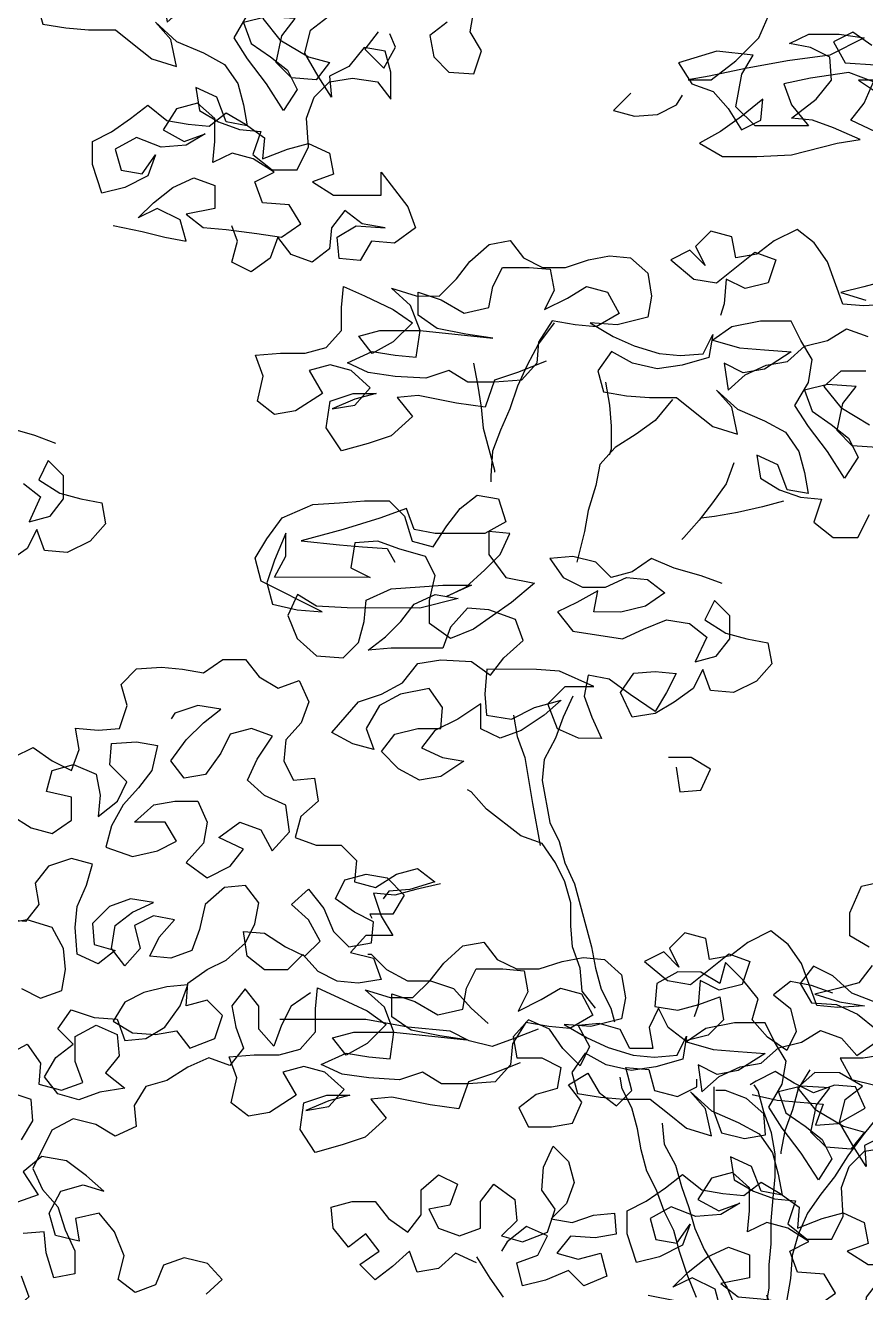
# Model space of a CAD drawing. Header units: inches. Extents: x 350994 to 353538, y 1581369 to 1583842.
# Drawn here: x 351494.836 to 351495.551, y 1583582.158 to 1583583.236 of the extents above; entities that cross this region are included whole.
import ezdxf

# ---------------------------------------------------------------- set-up
doc = ezdxf.new("R2010")
doc.units = ezdxf.units.IN
doc.header["$MEASUREMENT"] = 0
doc.linetypes.add('1', pattern=[0])
doc.layers.add('FOREST', color=96, linetype='Continuous')
doc.layers.add('TREE', color=81, linetype='1')

# ---------------------------------------------------------------- blocks, each defined once
blk = doc.blocks.new('TREE_4')
at = {"color": 94}
for points in [[(-953.5, 7397.9), (-979.6, 7377.7), (-973.8, 7345.9), (-950.7, 7322.7), (-913.1, 7319.8), (-901.5, 7354.5), (-918.8, 7383.4), (-913, 7415.2)], [(-1651.4, 7441.4), (-1694.8, 7424.1), (-1729.5, 7412.6), (-1744, 7372.1), (-1787.4, 7377.9), (-1845.2, 7389.6), (-1877, 7386.7), (-1853.9, 7357.8), (-1885.7, 7328.9), (-1920.4, 7317.3), (-1960.9, 7305.8), (-1984, 7340.5), (-1978.2, 7381), (-1943.5, 7392.5), (-1908.8, 7392.5), (-1940.6, 7383.9), (-1975.3, 7369.4), (-1940.6, 7375.2), (-1917.5, 7401.2), (-1946.4, 7427.2), (-1978.2, 7435.9), (-2010, 7427.3), (-1989.8, 7392.6), (-2030.3, 7366.6), (-2062.1, 7360.8), (-2088.1, 7381.1), (-2079.4, 7418.7), (-2090.9, 7450.5), (-2053.3, 7453.4), (-2015.7, 7453.3), (-1983.9, 7462), (-1960.8, 7488), (-1960.7, 7522.7), (-1957.8, 7554.5), (-1926, 7540), (-1882.7, 7519.7), (-1853.8, 7499.4), (-1882.7, 7470.5), (-1914.5, 7453.2), (-1934.7, 7479.3), (-1902.9, 7487.9), (-1842.2, 7487.9), (-1732.4, 7476.2), (-1772.8, 7482), (-1816.2, 7490.7), (-1845.1, 7511), (-1845.1, 7545.7), (-1810.4, 7534.1), (-1775.7, 7513.8), (-1738.1, 7522.5), (-1732.3, 7554.3), (-1717.8, 7583.2), (-1677.3, 7583.1), (-1645.5, 7580.2), (-1639.8, 7548.4), (-1654.3, 7519.5), (-1619.5, 7536.8), (-1590.6, 7554.1), (-1558.8, 7545.4), (-1541.5, 7513.6), (-1576.2, 7493.4), (-1608, 7496.3), (-1642.7, 7502.1), (-1663, 7470.3), (-1665.9, 7438.5), (-1689, 7412.5), (-1729.5, 7409.7), (-1770, 7409.7), (-1798.9, 7427.1), (-1833.6, 7415.6), (-1879.9, 7418.5), (-1920.3, 7424.3), (-1952.1, 7438.8), (-1914.5, 7456.1), (-1879.8, 7450.3), (-1848, 7447.4), (-1842.2, 7487.9), (-1856.6, 7525.5), (-1885.5, 7551.5), (-1848, 7539.9), (-1813.3, 7539.9), (-1787.2, 7565.9), (-1766.9, 7591.9), (-1738, 7617.9), (-1706.2, 7623.6), (-1686, 7597.6), (-1657.1, 7583.1), (-1622.4, 7583.1), (-1587.7, 7594.6), (-1555.9, 7600.4), (-1524.1, 7597.4), (-1498.1, 7574.3), (-1492.3, 7539.6), (-1498.1, 7507.8), (-1544.4, 7496.3), (-1584.9, 7499.2), (-1550.2, 7478.9), (-1518.4, 7464.4), (-1480.8, 7452.8), (-1449, 7449.9), (-1414.3, 7452.8), (-1399.9, 7481.7), (-1405.7, 7447), (-1446.2, 7435.5), (-1483.8, 7429.7), (-1521.3, 7438.4), (-1553.1, 7455.8), (-1573.4, 7426.9), (-1564.7, 7395.1), (-1530, 7389.3), (-1495.4, 7386.3), (-1454.9, 7386.3), (-1428.9, 7366), (-1400, 7342.9), (-1362.4, 7331.3), (-1371, 7371.8), (-1394.1, 7397.8), (-1362.4, 7368.9), (-1321.9, 7351.5), (-1290.1, 7334.1), (-1269.9, 7305.2), (-1261.3, 7273.4), (-1255.5, 7241.6), (-1287.3, 7247.4), (-1301.7, 7285), (-1333.5, 7299.5), (-1327.8, 7264.8), (-1298.9, 7247.4), (-1267.1, 7235.8), (-1235.3, 7232.9), (-1246.9, 7198.2), (-1218, 7175), (-1180.4, 7175), (-1163, 7209.7), (-1165.9, 7253), (-1154.3, 7284.8), (-1131.1, 7307.9), (-1096.4, 7313.7), (-1058.8, 7307.9), (-1038.6, 7281.8), (-1038.6, 7322.3), (-1047.2, 7354.1), (-1079, 7359.9), (-1102.2, 7331.1), (-1131.1, 7316.6), (-1128.3, 7284.8), (-1148.5, 7316.6), (-1168.7, 7351.4), (-1160, 7386), (-1133.9, 7406.3), (-1168.6, 7426.5), (-1206.2, 7426.6), (-1232.2, 7403.5), (-1206.2, 7371.6), (-1162.9, 7345.6), (-1131.1, 7336.9), (-1151.4, 7310.9), (-1188.9, 7313.8), (-1212.1, 7336.9), (-1203.3, 7377.4), (-1183.1, 7403.4), (-1226.4, 7406.3), (-1261.1, 7397.7), (-1249.6, 7365.9), (-1220.7, 7345.6), (-1194.7, 7325.4), (-1180.3, 7296.4), (-1200.6, 7264.6), (-1226.5, 7305.1), (-1255.4, 7342.8), (-1275.6, 7374.6), (-1255.4, 7409.3), (-1249.5, 7443.9), (-1266.9, 7472.9), (-1281.3, 7501.8), (-1327.6, 7501.8), (-1370.9, 7493.2), (-1399.9, 7473), (-1359.4, 7461.4), (-1321.8, 7458.5), (-1281.3, 7455.5), (-1321.8, 7429.6), (-1353.6, 7423.8), (-1382.5, 7438.3), (-1376.8, 7397.8), (-1350.8, 7420.9), (-1318.9, 7435.3), (-1287.1, 7441.1), (-1261.1, 7464.2), (-1226.4, 7472.8), (-1197.5, 7490.2), (-1165.7, 7478.6), (-1142.6, 7452.5), (-1113.6, 7472.7)], [(-1119.3, 7588.4), (-1139.6, 7562.4), (-1171.4, 7553.7), (-1206.1, 7545.1), (-1168.5, 7533.5), (-1130.9, 7527.7), (-1171.4, 7524.8), (-1203.2, 7527.8), (-1226.3, 7591.4), (-1246.5, 7620.3), (-1272.5, 7640.6), (-1307.2, 7623.3), (-1333.2, 7603), (-1365.1, 7597.3), (-1370.8, 7629.1), (-1402.6, 7637.8), (-1425.8, 7614.7), (-1411.3, 7585.8), (-1434.4, 7608.9), (-1463.4, 7594.5), (-1428.7, 7565.5), (-1394, 7559.7), (-1336.1, 7605.9), (-1304.3, 7594.3), (-1315.9, 7559.7), (-1350.6, 7551), (-1379.5, 7565.5), (-1382.5, 7527.9), (-1388.3, 7510.6)], [(-311.7, 7362.6), (-340.6, 7382.9), (-369.5, 7368.4), (-352.2, 7336.6), (-305.9, 7333.7)], [(-294.4, 7310.5), (-332, 7310.6), (-297.3, 7287.4)], [(-306, 7232.5), (-343.6, 7249.9), (-323.3, 7275.9), (-308.9, 7307.7), (-346.4, 7322.2), (-404.3, 7313.5), (-444.7, 7304.9), (-433.2, 7273.1), (-407.2, 7241.3), (-488.2, 7241.3), (-517.1, 7270.3), (-508.3, 7319.4), (-491, 7348.3), (-545.9, 7354.1), (-603.7, 7336.8), (-583.5, 7305), (-551.7, 7293.4), (-528.6, 7267.4), (-508.4, 7235.6), (-479.5, 7250), (-476.6, 7281.8), (-508.4, 7255.8), (-540.2, 7232.7), (-572, 7215.4), (-537.4, 7195.1), (-485.3, 7195.1), (-433.3, 7197.9), (-363.9, 7215.2), (-329.2, 7220.9), (-369.6, 7238.3), (-401.4, 7249.9), (-433.2, 7252.8), (-395.6, 7281.7), (-372.5, 7310.6), (-375.3, 7345.3), (-404.2, 7359.8), (-436, 7365.6), (-407.1, 7380), (-360.8, 7380), (-323.2, 7374.2), (-375.3, 7348.2), (-438.9, 7339.6), (-502.5, 7328.1), (-557.5, 7316.6), (-589.3, 7310.8), (-554.6, 7310.8), (-517, 7339.7), (-482.3, 7374.3), (-464.9, 7414.8)], [(-1057.6, 7383.5), (-1077.9, 7357.5), (-1049, 7328.6), (-1031.6, 7360.4), (-1040.3, 7380.6)], [(-1458, 7090.7), (-1414.6, 7082), (-1379.9, 7073.3), (-1348.1, 7067.5), (-1356.8, 7099.3), (-1391.5, 7116.7), (-1420.4, 7102.3), (-1397.2, 7125.4), (-1368.3, 7148.5), (-1336.5, 7162.9), (-1304.7, 7151.3), (-1304.7, 7116.6), (-1348.1, 7108), (-1322.1, 7087.7), (-1287.4, 7084.8), (-1241.2, 7079), (-1203.6, 7073.2), (-1174.6, 7093.4), (-1192, 7122.3), (-1232.4, 7125.2), (-1244, 7157), (-1215, 7171.5), (-1246.8, 7191.7), (-1278.6, 7200.4), (-1307.6, 7186), (-1304.6, 7217.8), (-1304.6, 7252.5), (-1330.6, 7275.7), (-1362.4, 7267), (-1382.7, 7235.2), (-1350.9, 7217.9), (-1319.1, 7229.4), (-1348, 7212.1), (-1385.6, 7209.2), (-1423.2, 7223.7), (-1455, 7206.4), (-1446.3, 7174.6), (-1414.5, 7168.8), (-1394.3, 7197.7), (-1405.9, 7165.9), (-1440.6, 7148.5), (-1475.3, 7139.9), (-1489.7, 7183.3), (-1489.7, 7218), (-1460.7, 7232.4), (-1431.8, 7252.6), (-1405.8, 7272.8), (-1376.9, 7249.7), (-1345.1, 7243.9), (-1313.3, 7240.9), (-1287.2, 7261.2), (-1258.3, 7243.8), (-1229.5, 7223.5), (-1232.4, 7191.7), (-1194.8, 7206.1), (-1163, 7214.8), (-1131.2, 7200.3), (-1125.4, 7168.5), (-1157.2, 7157), (-1125.4, 7136.7), (-1053.2, 7136.6), (-1053.1, 7171.3), (-1012.7, 7119.2), (-1001.2, 7087.4), (-1033, 7064.3), (-1067.7, 7067.2), (-1085.1, 7038.3), (-1116.9, 7041.3), (-1119.7, 7073.1), (-1090.8, 7090.4), (-1047.4, 7087.5), (-1082.1, 7093.3), (-1108.1, 7113.5), (-1128.4, 7087.5), (-1131.3, 7055.7), (-1157.3, 7035.5), (-1189.1, 7047.1), (-1209.4, 7073.2), (-1220.9, 7041.4), (-1249.9, 7021.2), (-1278.8, 7035.6), (-1270.1, 7067.4), (-1278.7, 7090.6)], [(-676.1, 7290.7), (-702.1, 7264.7), (-670.3, 7256), (-635.6, 7258.8), (-606.7, 7273.2), (-598, 7287.7)], [(-803.6, 6886), (-847, 6868.7), (-881.7, 6857.1), (-896.2, 6816.7), (-939.6, 6822.5), (-997.4, 6834.1), (-1029.2, 6831.3), (-1006.1, 6802.3), (-1037.9, 6773.4), (-1072.7, 6761.9), (-1113.1, 6750.4), (-1136.2, 6785.1), (-1130.4, 6825.6), (-1095.7, 6837.1), (-1061, 6837.1), (-1092.8, 6828.4), (-1127.5, 6814), (-1092.8, 6819.8), (-1069.7, 6845.8), (-1098.6, 6871.8), (-1130.4, 6880.5), (-1162.2, 6871.9), (-1142, 6837.1), (-1182.5, 6811.2), (-1214.3, 6805.4), (-1240.3, 6825.7), (-1231.6, 6863.2), (-1243.1, 6895.1), (-1205.5, 6897.9), (-1167.9, 6897.9), (-1136.1, 6906.5), (-1113, 6932.5), (-1112.9, 6967.2), (-1110, 6999), (-1078.2, 6984.5), (-1034.9, 6964.3), (-1006, 6944), (-1034.9, 6915.1), (-1066.7, 6897.8), (-1087, 6923.8), (-1055.1, 6932.5), (-994.4, 6932.4), (-884.6, 6920.8), (-925, 6926.6), (-968.4, 6935.3), (-997.3, 6955.6), (-997.3, 6990.2), (-962.6, 6978.7), (-927.9, 6958.4), (-890.3, 6967), (-884.5, 6998.8), (-870, 7027.7), (-829.5, 7027.7), (-797.7, 7024.8), (-792, 6993), (-806.5, 6964.1), (-771.8, 6981.4), (-742.8, 6998.7), (-711, 6990), (-693.7, 6958.2), (-728.4, 6938), (-760.2, 6940.9), (-794.9, 6946.7), (-815.2, 6914.9), (-818.1, 6883.1), (-841.3, 6857.1), (-881.7, 6854.3), (-922.2, 6854.3), (-951.1, 6871.7), (-985.8, 6860.1), (-1032.1, 6863.1), (-1072.6, 6868.9), (-1104.3, 6883.4), (-1066.7, 6900.7), (-1032.1, 6894.9), (-1000.3, 6891.9), (-994.4, 6932.4), (-1008.9, 6970), (-1037.7, 6996.1), (-1000.2, 6984.5), (-965.5, 6984.4), (-939.4, 7010.4), (-919.2, 7036.4), (-890.2, 7062.4), (-858.4, 7068.2), (-838.2, 7042.1), (-809.3, 7027.7), (-774.6, 7027.6), (-739.9, 7039.2), (-708.1, 7044.9), (-676.3, 7042), (-650.3, 7018.8), (-644.5, 6984.1), (-650.3, 6952.3), (-696.6, 6940.8), (-737.1, 6943.8), (-702.4, 6923.5), (-670.6, 6909), (-633.1, 6897.4), (-601.2, 6894.5), (-566.6, 6897.3), (-552.1, 6926.2), (-557.9, 6891.5), (-598.4, 6880), (-636, 6874.3), (-673.5, 6883), (-705.3, 6900.4), (-725.6, 6871.5), (-717, 6839.6), (-682.3, 6833.8), (-647.6, 6830.9), (-607.1, 6830.9), (-581.1, 6810.6), (-552.2, 6787.5), (-514.6, 6775.9), (-523.3, 6816.3), (-546.4, 6842.4), (-514.6, 6813.4), (-474.1, 6796.1), (-442.3, 6778.7), (-422.1, 6749.7), (-413.5, 6717.9), (-407.7, 6686.1), (-439.5, 6691.9), (-453.9, 6729.5), (-485.7, 6744), (-480, 6709.3), (-451.1, 6691.9), (-419.3, 6680.4), (-387.5, 6677.4), (-399.1, 6642.7), (-370.2, 6619.6), (-332.6, 6619.6), (-315.2, 6654.2)], [(-320.8, 6871.1), (-358.4, 6871.1), (-384.4, 6848), (-358.5, 6816.2), (-315.1, 6790.1)], [(-303.6, 6755.4), (-341.2, 6758.3), (-364.3, 6781.5), (-355.6, 6822), (-335.3, 6848), (-378.7, 6850.9), (-413.4, 6842.3), (-401.8, 6810.4), (-372.9, 6790.2), (-346.9, 6769.9), (-332.5, 6741), (-352.8, 6709.2), (-378.8, 6749.7), (-407.6, 6787.3), (-427.8, 6819.1), (-407.6, 6853.8), (-401.8, 6888.5), (-419.1, 6917.4), (-433.5, 6946.4), (-479.8, 6946.4), (-523.1, 6937.8), (-552.1, 6917.6), (-511.6, 6906), (-474, 6903), (-433.5, 6900.1), (-474.1, 6874.1), (-505.9, 6868.4), (-534.8, 6882.8), (-529, 6842.4), (-503, 6865.5), (-471.2, 6879.9), (-439.3, 6885.7), (-413.3, 6908.8), (-378.6, 6917.4), (-349.7, 6934.7), (-317.9, 6923.1)], [(-291.8, 7007), (-323.6, 6998.3), (-358.3, 6989.7), (-320.7, 6978.1)], [(-283.1, 6972.2), (-323.6, 6969.4), (-355.4, 6972.3), (-378.5, 7035.9), (-398.7, 7064.9), (-424.7, 7085.1), (-459.4, 7067.8), (-485.5, 7047.6), (-517.3, 7041.9), (-523, 7073.7), (-554.8, 7082.4), (-578, 7059.3), (-563.5, 7030.3), (-586.6, 7053.5), (-615.6, 7039.1), (-580.9, 7010.1), (-546.2, 7004.3), (-488.3, 7050.5), (-456.6, 7038.9), (-468.1, 7004.2), (-502.9, 6995.6), (-531.8, 7010.1), (-534.7, 6972.5), (-540.5, 6955.1)], [(-792, 6943.8), (-815.2, 6912), (-832.6, 6880.2), (-847.1, 6848.4), (-858.6, 6813.8), (-873.1, 6782), (-884.7, 6750.2), (-887.7, 6712.6), (-887.7, 6703.9)], [(-1544.7, 6761.9), (-1576.5, 6773.5), (-1617, 6785.1)], [(-1593.9, 6701.3), (-1567.9, 6681), (-1585.3, 6643.4), (-1553.5, 6652.1), (-1533.2, 6678.1), (-1533.2, 6712.8), (-1556.3, 6735.9), (-1570.8, 6707), (-1539, 6686.8), (-1507.2, 6678.1), (-1475.4, 6672.3), (-1469.6, 6640.4), (-1492.8, 6614.4), (-1527.5, 6597.1), (-1562.2, 6600.1), (-1573.7, 6631.9), (-1588.2, 6603), (-1617.1, 6582.8)], [(-913.5, 6883.2), (-907.8, 6851.4), (-902, 6816.7), (-899.2, 6784.9), (-881.9, 6721.3), (-881.9, 6718.4)], [(-714, 6854.1), (-708.3, 6819.4), (-705.4, 6787.6), (-705.5, 6752.9), (-708.4, 6744.2)], [(-612.9, 6828), (-638.9, 6796.2), (-667.9, 6776), (-699.7, 6755.8), (-722.8, 6729.8), (-728.6, 6698), (-740.2, 6660.4), (-746.1, 6628.6), (-757.7, 6582.4)], [(-520.4, 6732.5), (-532, 6700.7), (-552.3, 6671.8), (-572.6, 6645.8), (-595.7, 6619.8), (-598.6, 6616.9)], [(-538, 6550.4), (-569.7, 6561.9), (-610.2, 6573.5), (-644.9, 6588), (-673.8, 6567.8), (-705.6, 6559.2), (-728.8, 6582.3), (-763.4, 6591), (-798.1, 6588.2), (-777.9, 6559.2), (-749, 6544.8), (-714.3, 6544.7), (-682.5, 6559.2), (-650.7, 6556.2), (-624.7, 6536), (-653.6, 6515.8), (-691.2, 6507.1), (-731.7, 6507.2), (-725.9, 6539), (-757.7, 6521.6), (-786.6, 6507.2), (-763.5, 6478.3), (-688.4, 6466.6), (-656.6, 6481.1), (-621.9, 6495.5), (-587.2, 6489.7), (-561.2, 6469.4), (-578.5, 6431.8), (-546.7, 6440.5), (-526.5, 6466.5), (-526.4, 6501.2), (-549.5, 6524.3), (-564, 6495.4), (-532.2, 6475.2), (-500.4, 6466.5), (-468.6, 6460.7), (-462.9, 6428.8), (-486, 6402.8), (-520.8, 6385.5), (-555.5, 6388.5), (-567, 6420.3), (-581.5, 6391.4), (-610.4, 6371.2), (-639.3, 6353.8), (-674, 6348.1), (-691.3, 6385.7), (-671.1, 6414.6), (-639.3, 6417.4), (-607.5, 6414.5), (-622, 6385.6), (-639.3, 6356.7), (-676.9, 6382.8), (-708.7, 6405.9), (-740.5, 6411.8), (-746.3, 6380), (-734.7, 6348.1), (-720.3, 6316.3), (-755, 6316.4), (-786.8, 6330.8), (-801.2, 6368.4), (-775.2, 6394.4), (-731.8, 6394.4), (-783.8, 6417.6), (-818.5, 6420.5), (-893.7, 6420.6), (-896.6, 6383), (-893.8, 6351.2), (-856.2, 6345.4), (-821.5, 6362.7), (-781, 6374.2), (-807, 6351.1), (-841.7, 6328), (-873.6, 6316.5), (-902.5, 6330.9), (-902.4, 6368.5), (-937.1, 6345.4), (-971.9, 6328.1), (-992.1, 6302.1), (-960.3, 6287.6), (-928.5, 6281.8), (-963.2, 6258.7), (-995.1, 6253), (-1026.8, 6270.3), (-1052.8, 6296.4), (-1032.6, 6322.4), (-997.9, 6331), (-963.2, 6331), (-960.3, 6362.8), (-980.5, 6391.7), (-1023.8, 6383.1), (-1055.7, 6365.8), (-1075.9, 6331.1), (-1064.4, 6299.3), (-1096.2, 6308), (-1128, 6325.4), (-1087.5, 6371.6), (-1052.8, 6383.1), (-1020.9, 6400.4), (-997.8, 6429.3), (-963.1, 6435.1), (-916.8, 6432.2), (-887.9, 6411.9), (-867.7, 6437.9), (-838.7, 6463.9), (-850.3, 6495.7), (-890.7, 6510.2), (-922.5, 6513.1), (-948.6, 6484.2), (-960.2, 6452.4), (-1038.2, 6452.5), (-1072.9, 6449.6), (-1046.9, 6469.9), (-1023.7, 6493), (-1003.5, 6519), (-971.7, 6533.4), (-937, 6527.6), (-994.8, 6513.2), (-1104.7, 6513.3), (-1150.9, 6516.2), (-1179.8, 6533.6), (-1194.3, 6501.8), (-1179.9, 6467.1), (-1151, 6441), (-1110.5, 6438.1), (-1087.4, 6461.2), (-1078.7, 6493), (-1075.8, 6524.8), (-1038.2, 6542.1), (-994.8, 6545), (-960.1, 6547.8), (-916.7, 6547.8), (-954.3, 6530.5), (-925.4, 6544.9), (-896.5, 6570.9), (-873.3, 6594), (-858.8, 6625.8), (-890.6, 6628.7), (-890.7, 6594), (-864.7, 6559.3), (-821.3, 6550.6), (-856, 6521.7), (-913.9, 6481.3), (-948.6, 6466.9), (-980.4, 6490), (-980.3, 6524.7), (-971.6, 6562.3), (-986.1, 6591.2), (-1026.5, 6602.8), (-1058.3, 6614.4), (-1093, 6611.6), (-1098.8, 6574), (-1069.9, 6559.5), (-1214.5, 6559.6), (-1197.1, 6591.4), (-1197.1, 6626.1), (-1214.5, 6585.7), (-1226.1, 6551), (-1217.4, 6519.2), (-1179.9, 6510.5), (-1142.3, 6507.5), (-1234.8, 6553.9), (-1243.4, 6588.6), (-1226, 6617.5), (-1202.9, 6649.3), (-1156.6, 6669.5), (-1116.1, 6672.3), (-1078.5, 6675.2), (-1040.9, 6675.1), (-1017.8, 6652), (-1006.3, 6614.4), (-974.5, 6605.7), (-954.2, 6637.5), (-934, 6663.5), (-907.9, 6683.7), (-876.1, 6677.9), (-864.6, 6643.2), (-896.4, 6625.9), (-971.6, 6625.9), (-1003.4, 6631.7), (-1014.9, 6663.5), (-1055.4, 6649.1), (-1110.4, 6631.8), (-1174, 6614.5), (-1116.2, 6608.7), (-1081.5, 6605.8), (-1043.9, 6602.9), (-1032.3, 6582.6)], [(-445.3, 6674.6), (-477.1, 6665.9), (-514.7, 6657.3), (-549.4, 6651.6), (-569.7, 6648.7)], [(-1596.7, 5938.4), (-1567.8, 5923.9), (-1536, 5935.4), (-1530.2, 5967.2), (-1533.1, 5999), (-1550.4, 6030.8), (-1588, 6042.4), (-1619.8, 6036.7)], [(-1608, 6288.2), (-1579.1, 6302.7), (-1550.2, 6282.4), (-1521.3, 6267.9), (-1509.7, 6299.7), (-1515.4, 6331.5), (-1480.7, 6328.6), (-1448.9, 6331.4), (-1437.3, 6366.1), (-1446, 6397.9), (-1422.8, 6421.1), (-1385.2, 6423.9), (-1353.4, 6421), (-1321.6, 6415.2), (-1292.7, 6435.4), (-1258, 6435.4), (-1237.8, 6409.3), (-1208.9, 6391.9), (-1177.1, 6403.5), (-1162.6, 6371.7), (-1174.2, 6339.9), (-1197.4, 6313.9), (-1200.3, 6282.1), (-1185.9, 6253.1), (-1154.1, 6256), (-1148.3, 6221.3), (-1174.4, 6198.2), (-1183.1, 6166.4), (-1151.3, 6154.8), (-1113.7, 6154.8), (-1090.6, 6131.6), (-1093.5, 6099.8), (-1061.7, 6091.1), (-1029.9, 6111.3), (-998.1, 6120), (-972.1, 6099.7), (-1009.7, 6088.2), (-1041.5, 6085.3), (-1050.2, 6073.8)], [(-763.6, 6380), (-778.1, 6348.2), (-789.7, 6316.4), (-807.1, 6284.6), (-810, 6252.8), (-798.5, 6189.2), (-784.1, 6160.3), (-775.4, 6128.4), (-761, 6096.6), (-735.1, 6001.2), (-729.3, 5969.4), (-720.7, 5937.6), (-706.2, 5908.6), (-700.5, 5888.4)], [(-1613.8, 6201.5), (-1582.1, 6181.2), (-1550.3, 6172.5), (-1521.3, 6192.7), (-1521.3, 6227.4), (-1558.9, 6236.1), (-1550.2, 6267.9), (-1518.4, 6276.6), (-1483.7, 6262.1), (-1477.9, 6230.3), (-1480.8, 6198.5), (-1451.9, 6221.6), (-1437.4, 6250.5), (-1463.4, 6276.5), (-1460.5, 6308.3), (-1422.9, 6311.2), (-1391.1, 6305.4), (-1399.8, 6267.8), (-1420.1, 6241.8), (-1443.2, 6215.8), (-1460.6, 6184), (-1469.3, 6152.2), (-1428.9, 6137.7), (-1391.3, 6146.4), (-1362.3, 6160.8), (-1379.7, 6189.7), (-1425.9, 6189.8), (-1397, 6215.7), (-1365.2, 6221.5), (-1330.5, 6221.5), (-1316, 6189.7), (-1321.9, 6157.9), (-1347.9, 6129), (-1316.1, 6105.8), (-1281.4, 6123.1), (-1261.1, 6149.1), (-1298.7, 6166.5), (-1266.9, 6189.6), (-1235.1, 6178), (-1217.8, 6146.2), (-1191.7, 6175.1), (-1197.5, 6215.6), (-1229.3, 6230), (-1255.3, 6253.2), (-1240.8, 6285), (-1217.6, 6319.7), (-1249.4, 6331.3), (-1281.2, 6322.6), (-1295.7, 6293.7), (-1318.9, 6261.9), (-1350.7, 6256.2), (-1370.9, 6282.2), (-1347.7, 6314), (-1321.7, 6340), (-1295.7, 6360.2), (-1330.3, 6366), (-1365, 6354.5), (-1370.8, 6345.8)], [(-853.3, 6351.1), (-847.5, 6319.3), (-836, 6287.5), (-824.5, 6218.1), (-813, 6154.5)], [(-607.6, 6272.9), (-601.9, 6235.3), (-570, 6238.1), (-555.6, 6269.9), (-584.5, 6287.3), (-619.2, 6287.3)], [(-729.4, 5908.7), (-749.6, 5934.7), (-752.4, 5969.4), (-764, 6001.2), (-766.8, 6033), (-766.8, 6067.7), (-775.5, 6099.5), (-789.9, 6128.5), (-810.1, 6157.4), (-841.9, 6169), (-893.9, 6209.5), (-917, 6235.5), (-922.8, 6238.4)], [(-1596.9, 5710), (-1579.6, 5738.8), (-1582.4, 5770.7), (-1617.1, 5782.3)], [(-1620, 5837.2), (-1588.1, 5854.5), (-1567.9, 5825.6), (-1570.8, 5793.8), (-1536.2, 5785.1), (-1504.3, 5796.6), (-1515.9, 5828.4), (-1515.8, 5866), (-1484, 5883.3), (-1452.2, 5868.8), (-1449.4, 5837), (-1469.6, 5811), (-1440.7, 5787.9), (-1478.3, 5782.1), (-1510.1, 5770.6), (-1541.9, 5779.3), (-1562.2, 5805.3), (-1544.8, 5834.2), (-1518.7, 5854.4), (-1541.9, 5877.6), (-1521.6, 5906.5), (-1486.9, 5894.9), (-1452.2, 5892), (-1440.7, 5860.2), (-1408.9, 5863), (-1379.9, 5880.3), (-1356.8, 5912.1), (-1345.2, 5943.9), (-1377, 5941.1), (-1411.7, 5932.4), (-1440.6, 5918), (-1458, 5889.1), (-1429.1, 5871.7), (-1394.4, 5868.8), (-1362.6, 5874.5), (-1342.4, 5848.5), (-1304.8, 5862.9), (-1293.2, 5897.6), (-1316.3, 5920.8), (-1348.1, 5912.1), (-1345.2, 5946.8), (-1316.3, 5967), (-1287.3, 5981.5), (-1258.4, 6007.4), (-1243.9, 6036.3), (-1238.1, 6068.1), (-1258.3, 6094.2), (-1290.1, 6091.3), (-1319.1, 6065.3), (-1327.8, 6027.7), (-1339.4, 5996), (-1371.2, 5984.4), (-1403, 5987.3), (-1388.5, 6016.2), (-1365.3, 6042.2), (-1397.1, 6048.1), (-1426.1, 6033.6), (-1417.4, 5998.9), (-1440.6, 5972.9), (-1460.8, 5999), (-1455, 6033.6), (-1428.9, 6053.9), (-1397.1, 6068.3), (-1431.8, 6074.1), (-1463.6, 6062.6), (-1489.7, 6036.6), (-1486.8, 6004.8), (-1455, 5996.1), (-1481, 5975.8), (-1512.8, 5990.3), (-1515.7, 6030.8), (-1512.8, 6062.6), (-1498.3, 6094.4), (-1489.6, 6126.2), (-1521.4, 6134.9), (-1556.1, 6123.4), (-1576.3, 6097.4), (-1570.6, 6065.6), (-1590.9, 6039.6), (-1622.7, 6042.5)], [(-963.4, 6096.8), (-1001, 6088.2), (-1032.8, 6079.5), (-1064.6, 6082.4), (-1053.1, 6047.7), (-1035.7, 6018.8), (-1076.2, 6018.8), (-1099.4, 5992.8), (-1064.7, 5984.1), (-1053.2, 5952.3), (-1087.9, 5946.6), (-1119.7, 5949.5), (-1148.6, 5964), (-1171.7, 5990), (-1194.8, 5966.9), (-1229.5, 5966.9), (-1255.5, 5987.2), (-1261.3, 6024.8), (-1229.5, 6021.9), (-1197.7, 6001.6), (-1168.8, 5987.1), (-1145.6, 6010.2), (-1162.9, 6042.1), (-1188.9, 6065.2), (-1162.9, 6088.3), (-1139.8, 6059.4), (-1125.4, 6024.7), (-1102.3, 6001.5), (-1067.6, 6007.3), (-1064.6, 6039.1), (-1093.5, 6053.6), (-1122.4, 6073.8), (-1108, 6102.7), (-1076.1, 6111.4), (-1044.3, 6105.6), (-1018.3, 6079.5), (-1035.7, 6050.6), (-1070.4, 6050.6), (-1067.5, 6044.9)], [(-315.8, 6000.8), (-344.7, 6018.2), (-344.7, 6052.9), (-327.3, 6093.3), (-286.8, 6102)], [(-304.3, 5916.9), (-341.9, 5931.4), (-370.8, 5957.5), (-399.7, 5972), (-420, 5946), (-402.6, 5917), (-365.1, 5914.1), (-333.3, 5899.6), (-304.4, 5876.5)], [(-290, 5838.9), (-324.7, 5833.1), (-359.4, 5833.1), (-342, 5801.3), (-307.3, 5792.6)], [(-891.3, 5885.7), (-917.3, 5908.8), (-943.3, 5937.8), (-978, 5949.4), (-1012.7, 5949.4), (-1044.5, 5966.8), (-1067.6, 5989.9), (-1073.4, 5989.9)], [(-370.8, 5931.5), (-402.6, 5943.1), (-434.4, 5948.9), (-460.5, 5928.7), (-434.5, 5908.4), (-425.8, 5873.7), (-440.3, 5844.8), (-469.2, 5865.1), (-492.3, 5891.1), (-483.6, 5922.9), (-506.7, 5951.8), (-532.7, 5977.9), (-541.4, 5946.1), (-570.3, 5963.4), (-605, 5963.5), (-636.8, 5946.2), (-639.7, 5911.5), (-605, 5905.7), (-573.2, 5914.3), (-541.4, 5925.8), (-535.7, 5891.1), (-558.8, 5868), (-593.5, 5859.4), (-619.5, 5879.6), (-634, 5908.6), (-648.4, 5879.7), (-642.7, 5847.9), (-677.4, 5847.9), (-691.8, 5876.8), (-723.6, 5885.5), (-755.4, 5882.7), (-738.1, 5850.8), (-752.6, 5821.9), (-778.6, 5848), (-798.8, 5876.9), (-830.6, 5891.4), (-853.7, 5865.4), (-848, 5833.6), (-810.4, 5833.6), (-781.5, 5819.1), (-787.3, 5787.3), (-819.1, 5778.6), (-845.2, 5758.4), (-830.7, 5729.5), (-796, 5729.5), (-764.2, 5735.2), (-749.7, 5767), (-770, 5793), (-741, 5810.4), (-723.7, 5781.4), (-697.7, 5761.2), (-674.5, 5784.3), (-683.2, 5819), (-648.5, 5816.1), (-639.9, 5784.3), (-605.2, 5775.5), (-576.2, 5790), (-576.2, 5801.5)], [(-1160.2, 5932.2), (-1189.1, 5912), (-1203.6, 5883.1), (-1215.2, 5851.3), (-1238.3, 5877.3), (-1238.2, 5912), (-1258.5, 5938.1), (-1278.7, 5912.1), (-1273, 5880.2), (-1261.4, 5848.4), (-1281.7, 5822.4), (-1313.5, 5834), (-1345.3, 5819.6), (-1377.1, 5799.4), (-1408.9, 5790.7), (-1426.3, 5761.8), (-1423.4, 5730), (-1455.3, 5715.6), (-1484.2, 5733), (-1518.8, 5741.7), (-1550.7, 5724.4), (-1579.6, 5666.6), (-1565.2, 5634.7), (-1542.1, 5608.7), (-1530.6, 5574), (-1516.1, 5542.2), (-1516.2, 5507.5), (-1548, 5501.7), (-1559.5, 5539.3), (-1562.4, 5571.1), (-1594.2, 5568.3)], [(-1597.1, 5504.7), (-1585.6, 5472.9), (-1611.6, 5449.7)], [(-816.1, 5876.9), (-853.7, 5862.5), (-885.6, 5851), (-920.2, 5859.7), (-949.1, 5874.2), (-1012.7, 5880), (-1076.3, 5891.6), (-1206.4, 5891.7)], [(-909, 5533), (-888.8, 5501.1), (-868.6, 5472.2)], [(-576.5, 5471.9), (-591, 5506.6), (-602.5, 5541.3), (-611.1, 5573.2), (-625.6, 5602.1), (-637.1, 5633.9), (-651.5, 5662.8), (-660.2, 5694.6), (-665.9, 5726.4), (-674.6, 5758.3), (-689, 5787.2), (-691.9, 5804.5)], [(-492.4, 5778.3), (-454.8, 5769.6), (-385.4, 5763.8), (-397, 5732), (-362.3, 5734.8), (-321.8, 5757.9), (-336.3, 5789.8), (-368.1, 5792.7), (-399.9, 5781.1), (-428.8, 5795.6), (-457.7, 5813), (-486.6, 5798.6), (-495.3, 5792.8)], [(-405.6, 5815.8), (-423, 5786.9), (-431.7, 5755.1), (-443.3, 5723.4), (-449.1, 5691.6), (-449.1, 5688.7)], [(-628.3, 5735.1), (-625.5, 5703.3), (-608.2, 5671.5), (-599.5, 5639.6), (-588, 5607.8), (-579.3, 5576), (-564.9, 5544.2), (-530.3, 5486.3), (-515.8, 5451.6), (-504.3, 5419.8), (-489.9, 5390.9), (-475.4, 5419.8), (-472.5, 5451.6), (-466.6, 5486.3), (-466.6, 5521), (-463.7, 5552.8), (-463.7, 5587.5), (-460.7, 5622.2), (-457.8, 5654), (-457.8, 5688.7), (-463.5, 5720.5), (-475.1, 5752.3), (-483.7, 5784.1), (-489.5, 5792.8)], [(-550.2, 5790), (-550.3, 5752.4), (-538.7, 5720.5), (-504, 5711.8), (-472.2, 5717.6), (-475.1, 5749.4), (-501.1, 5772.6), (-532.9, 5784.2), (-547.3, 5784.2)], [(-272.7, 5766.6), (-301.6, 5746.4), (-324.8, 5717.5), (-347.9, 5685.7), (-368.2, 5653.9), (-388.5, 5627.9), (-408.7, 5599), (-423.2, 5567.2), (-431.9, 5535.4), (-434.8, 5500.7), (-440.6, 5466)], [(-909, 5524.3), (-940.8, 5538.8), (-966.8, 5515.7), (-998.6, 5509.9), (-1010.2, 5541.7), (-1036.2, 5518.6), (-1062.2, 5498.4), (-1085.4, 5521.5), (-1056.4, 5541.8), (-1076.6, 5567.8), (-1102.7, 5547.6), (-1125.8, 5576.5), (-1128.6, 5608.3), (-1096.8, 5617), (-1062.1, 5616.9), (-1041.9, 5590.9), (-1013, 5570.6), (-992.8, 5596.6), (-992.7, 5634.2), (-966.7, 5657.3), (-937.8, 5642.8), (-949.4, 5611.1), (-981.2, 5605.3), (-966.8, 5576.4), (-935, 5564.8), (-903.2, 5576.3), (-903.1, 5616.8), (-882.9, 5642.8), (-851.1, 5619.6), (-848.2, 5587.8), (-871.4, 5564.7), (-839.6, 5556), (-802, 5570.4), (-790.4, 5605.1), (-810.6, 5634.1), (-807.7, 5668.8), (-793.2, 5700.5), (-770.1, 5677.4), (-761.4, 5645.6), (-773, 5613.8), (-796.2, 5590.7), (-764.4, 5584.9), (-732.5, 5596.4), (-700.7, 5599.3), (-697.9, 5567.5), (-729.7, 5561.7), (-767.3, 5564.6), (-787.5, 5538.6), (-755.7, 5529.9), (-721, 5538.6), (-712.4, 5503.9), (-747.1, 5489.4), (-770.2, 5512.6), (-804.9, 5498.2), (-839.6, 5489.5), (-848.3, 5524.2), (-816.4, 5535.8), (-802, 5564.7), (-833.8, 5579.1), (-862.7, 5556), (-871.4, 5541.6)], [(-1317.6, 5476.6), (-1293.3, 5498.8), (-1315.6, 5523.1), (-1351.1, 5531.9), (-1382.1, 5520.7), (-1394.2, 5490.7), (-1425.2, 5479.5), (-1450.5, 5499), (-1441.8, 5534.5), (-1456.3, 5571), (-1479.5, 5599.3), (-1515.4, 5591.2), (-1509.7, 5556.9), (-1545.2, 5565.6), (-1554.9, 5599.1), (-1537.2, 5632.4), (-1503.8, 5642), (-1472.2, 5632.4), (-1498.5, 5655.8), (-1528.7, 5678.3), (-1565.8, 5684.6), (-1594.1, 5661.5), (-1571.6, 5626.7), (-1602.6, 5615.6)]]:
    blk.add_lwpolyline(points, dxfattribs=at)

msp = doc.modelspace()

# ---------------------------------------------------------------- hatches: boundary and pattern name
at = {"layer": 'FOREST', "lineweight": 5}
h = msp.add_hatch(dxfattribs=at)
h.set_pattern_fill('ANSI31', color=96, scale=50, style=0)
h.paths.add_polyline_path([(351604.9274, 1583347.98), (351663.0036, 1583522.9504), (351611.8779, 1583545.3594), (351490.2916, 1583598.0852), (351436.5696, 1583404.4646), (351529.745, 1583373.1705)])
h.paths.add_polyline_path([(351517.5086, 1583480.1397), (351575.3657, 1583480.1397), (351575.3657, 1583465.1397), (351517.5086, 1583465.1397)], flags=24)

# ---------------------------------------------------------------- block references
at = {"layer": 'TREE', "lineweight": 5, "xscale": 0.0005632341344607994, "yscale": 0.0005632341490127146, "zscale": 0.0005632341444477617}
for p in [(351495.7321, 1583579.072), (351496.1873, 1583578.1623)]:
    msp.add_blockref('TREE_4', p, dxfattribs=at)

doc.saveas('drawing.dxf')
